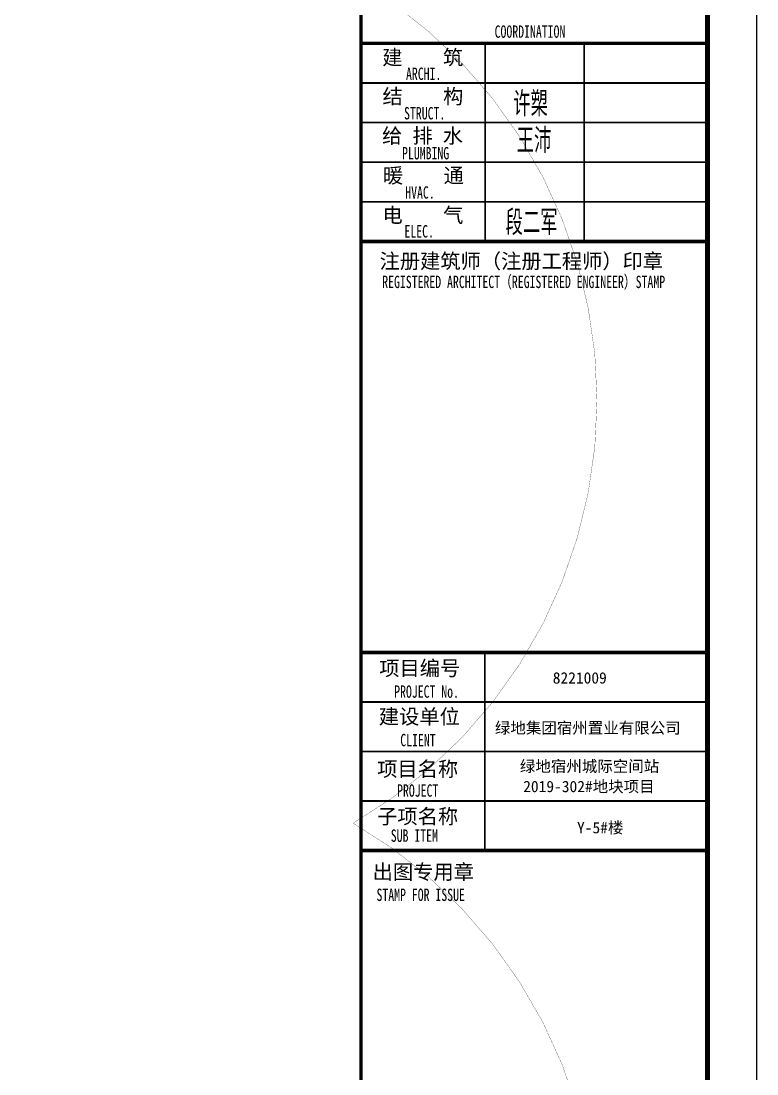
# Model space of a CAD drawing. Extents: x -668857 to 185752, y -270966 to 286822.
# Drawn here: x -150606 to -135737, y -219877 to -198614 of the extents above; entities that cross this region are included whole.
import ezdxf

# ---------------------------------------------------------------- set-up
doc = ezdxf.new("R2010")
doc.units = 0
doc.header["$LTSCALE"] = 1000
doc.layers.get('0').update_dxf_attribs({"linetype": 'CONTINUOUS'})
doc.layers.add('-TK', color=7, linetype='CONTINUOUS')
doc.layers.add('图签文字', color=4, linetype='CONTINUOUS')
doc.layers.add('图框', color=9, linetype='CONTINUOUS', lineweight=18)
doc.layers.add('图签', color=147, linetype='CONTINUOUS', lineweight=18)
doc.layers.add('审图修改', color=2, linetype='CONTINUOUS', plot=False)
doc.styles.add('宋体', font='', dxfattribs={"height": 50})
doc.styles.add('建筑图签-1', font='simhei.ttf', dxfattribs={"width": 0.7})
doc.styles.add('建筑图签-2', font='TXT.shx', dxfattribs={"width": 0.5, "bigfont": 'HZTXT.shx'})
doc.styles.get('宋体').set_extended_font_data('SimSun')

# ---------------------------------------------------------------- blocks, each defined once
blk = doc.blocks.new('A1')
blk.add_lwpolyline([(0, 59400), (0, 0), (84100, 0), (84100, 59400)], close=True)
at = {"const_width": 100}
blk.add_lwpolyline([(2500, 58400), (2500, 1000), (83100, 1000), (83100, 58400)], close=True, dxfattribs=at)
at = {"layer": '图框'}
for points, const_width in [([(76100, 1000), (76100, 58400)], 70), ([(76108, 48400), (83108, 48400)], 70), ([(76108, 48400), (83108, 48400)], 70), ([(78608, 48400), (78608, 44400)], 35), ([(80608, 48400), (80608, 44400)], 35), ([(76108, 47600), (83108, 47600)], 35), ([(76108, 46800), (83108, 46800)], 35), ([(76108, 46000), (83108, 46000)], 35), ([(76108, 45200), (83108, 45200)], 35), ([(76108, 44400), (83108, 44400)], 70), ([(76100, 36100), (83100, 36100)], 70), ([(76100, 36100), (83100, 36100)], 70), ([(78600, 32100), (78600, 36100)], 35), ([(76100, 35100), (83100, 35100)], 35), ([(76100, 34100), (83100, 34100)], 35), ([(76100, 33100), (83100, 33100)], 35), ([(83100, 32100), (76100, 32100)], 70)]:
    blk.add_lwpolyline(points, dxfattribs=dict(at, const_width=const_width))
at = {"layer": '图框', "style": '建筑图签-1', "width": 0.7}
for s, p in [('COORDINATION', (78800, 48513)), ('ARCHI.', (77009, 47662)), ('STRUCT.', (76970, 46865)), ('PLUMBING', (76929, 46058)), ('HVAC.', (76994, 45265)), ('ELEC.', (76978, 44480)), ('REGISTERED ARCHITECT（REGISTERED ENGINEER）STAMP', (76529, 43459)), ('PROJECT No.', (76770, 35185, -1799)), ('CLIENT', (76894, 34206)), ('PROJECT', (76829, 33187)), ('SUB ITEM', (76702, 32276)), ('STAMP FOR ISSUE', (76413, 31081))]:
    blk.add_text(s, height=250, dxfattribs=at).set_placement(p)
at = {"layer": '图签', "color": 2, "style": '宋体'}
for s, height, p in [('8221009', 229.3, (79974, 35472)), ('绿地集团宿州置业有限公司', 229.34, (78805, 34462)), ('绿地宿州城际空间站', 229.3, (79310, 33688)), ('2019-302#地块项目', 229.34, (79377, 33279)), ('Y-5#楼', 229.3, (80465, 32448))]:
    blk.add_text(s, height=height, dxfattribs=at).set_placement(p)
at = {"layer": '图签文字', "color": 7, "style": '建筑图签-1'}
for s, p in [('建    筑', (76530, 47967)), ('结    构', (76534, 47179)), ('给 排 水', (76525, 46385)), ('暖    通', (76543, 45582)), ('电    气', (76533, 44782)), ('注册建筑师（注册工程师）印章', (76475, 43854)), ('项目编号', (76468, 35632)), ('建设单位', (76460, 34655)), ('项目名称', (76427, 33597)), ('子项名称', (76427, 32640)), ('出图专用章', (76336, 31518))]:
    blk.add_text(s, height=300, dxfattribs=at).set_placement(p)
at = {"layer": '图签文字', "color": 1, "style": '建筑图签-2', "width": 0.7}
for s, p in [('许槊', (79175, 46928)), ('王沛', (79246, 46187)), ('段二军', (79021, 44532))]:
    blk.add_text(s, height=500, dxfattribs=at).set_placement(p)

msp = doc.modelspace()

# ---------------------------------------------------------------- linework, layer by layer
at = {"layer": '审图修改', "const_width": 5}
msp.add_lwpolyline([(-229268, -180663.74, -0.57735027), (-212193.84, -180663.74, -0.57735027), (-195119.67, -180663.74, -0.57735027), (-178045.5, -180663.74, -0.57735027), (-160971.34, -180663.74, -0.57735027), (-143897.17, -180663.74, -0.57735027), (-143897.17, -197737.9, -0.57735027), (-143897.17, -214812.07, -0.57735027), (-143897.17, -231886.23, -0.57735027), (-143897.17, -248960.4, -0.57735027), (-143897.17, -266034.56, -0.57735027), (-160971.34, -266034.56, -0.57735027), (-178045.5, -266034.56, -0.57735027), (-195119.67, -266034.56, -0.57735027), (-212193.84, -266034.56, -0.57735027), (-229268, -266034.56, -0.57735027), (-229268, -248960.4, -0.57735027), (-229268, -231886.23, -0.57735027), (-229268, -214812.07, -0.57735027), (-229268, -197737.9, -0.57735027), (-229268, -180663.74, -0.57735027), (-229268, -180663.74, -0.57735027)], format="xyb", dxfattribs=at)

# ---------------------------------------------------------------- block references
at = {"layer": '-TK'}
msp.add_blockref('A1', (-219837.15, -247465.57), dxfattribs=at)

doc.saveas('drawing.dxf')
